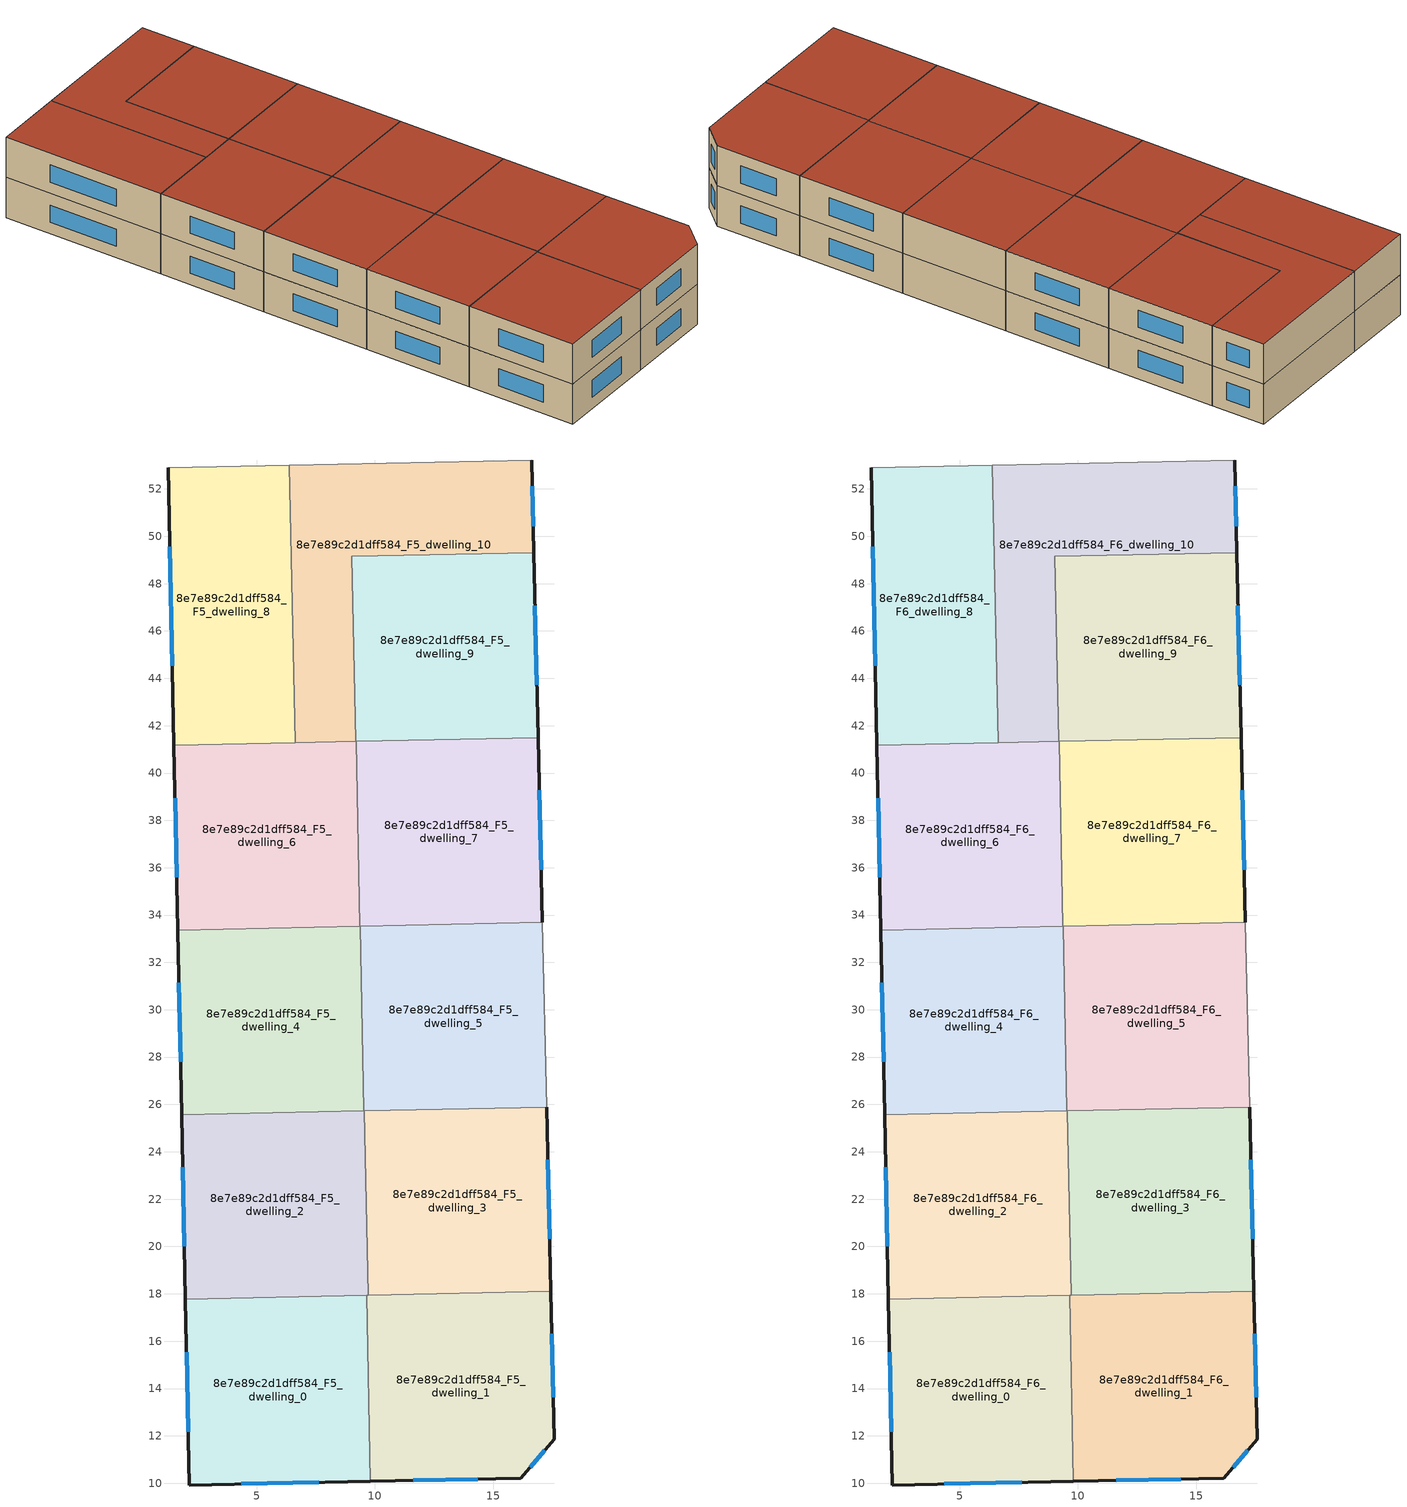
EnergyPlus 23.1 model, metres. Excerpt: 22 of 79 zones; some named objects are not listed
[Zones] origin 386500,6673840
8e7e89c2d1dff584_F5_dwelling_0
 floor to 8e7e89c2d1dff584_F4_dwelling_0 (EU_floor_Construction): 9.65,17.94 9.81,10.08 2.16,9.92 1.99,17.78 z15
 wall outside (EU_wall_Construction): 1.99,17.78 2.16,9.92 9.81,10.08 z15:18
 wall to 8e7e89c2d1dff584_F5_dwelling_1 (EU_wall_Construction): 9.81,10.08 9.65,17.94 z15:18
 wall to 8e7e89c2d1dff584_F5_dwelling_2 (EU_wall_Construction): 9.65,17.94 1.99,17.78 z15:18
 window (EU_Window_Construction): 4.34,9.97 7.62,10.04 / 2.04,15.53 2.11,12.17 z15.86:17.14
8e7e89c2d1dff584_F5_dwelling_1
 floor to 8e7e89c2d1dff584_F4_dwelling_1 (EU_floor_Construction): 17.43,18.1 17.58,11.86 16.15,10.21 9.81,10.08 9.65,17.94 z15
 wall outside (EU_wall_Construction): 9.81,10.08 16.15,10.21 17.58,11.86 17.43,18.1 z15:18
 wall to 8e7e89c2d1dff584_F5_dwelling_3 (EU_wall_Construction): 17.43,18.1 9.71,17.94 z15:18
 wall to 8e7e89c2d1dff584_F5_dwelling_2 (EU_wall_Construction): 9.71,17.94 9.65,17.94 z15:18
 window (EU_Window_Construction): 17.54,13.64 17.48,16.32 / 16.56,10.68 17.17,11.39 / 11.62,10.12 14.34,10.18 z15.86:17.14
8e7e89c2d1dff584_F5_dwelling_10
 floor to 8e7e89c2d1dff584_F4_dwelling_10 (EU_floor_Construction): 16.62,53.22 16.71,49.31 9.03,49.15 9.19,41.33 6.63,41.28 6.39,53.01 z15
 wall outside (EU_wall_Construction): 16.71,49.31 16.62,53.22 z15:18
 wall to 8e7e89c2d1dff584_F5_dwelling_8 (EU_wall_Construction): 6.39,53.01 6.63,41.28 z15:18
 wall adiabatic (EU_wall_Construction): 16.62,53.22 6.39,53.01 z15:18
 wall to 8e7e89c2d1dff584_F5_dwelling_9 (EU_wall_Construction): 9.19,41.33 9.03,49.15 16.71,49.31 z15:18
 wall to 8e7e89c2d1dff584_F5_dwelling_6 (EU_wall_Construction): 6.63,41.28 9.19,41.33 z15:18
 window (EU_Window_Construction): 16.68,50.43 16.64,52.11 z15.86:17.14
8e7e89c2d1dff584_F5_dwelling_2
 floor to 8e7e89c2d1dff584_F4_dwelling_2 (EU_floor_Construction): 9.55,25.73 9.71,17.94 1.99,17.78 1.83,25.57 z15
 wall outside (EU_wall_Construction): 1.83,25.57 1.99,17.78 z15:18
 wall to 8e7e89c2d1dff584_F5_dwelling_3 (EU_wall_Construction): 9.71,17.94 9.55,25.73 z15:18
 wall to 8e7e89c2d1dff584_F5_dwelling_4 (EU_wall_Construction): 9.54,25.73 1.83,25.57 z15:18
 window (EU_Window_Construction): 1.88,23.34 1.95,20 z15.86:17.14
8e7e89c2d1dff584_F5_dwelling_3
 floor to 8e7e89c2d1dff584_F4_dwelling_3 (EU_floor_Construction): 17.25,25.89 17.43,18.1 9.71,17.94 9.55,25.73 z15
 wall outside (EU_wall_Construction): 17.43,18.1 17.25,25.89 z15:18
 wall to 8e7e89c2d1dff584_F5_dwelling_5 (EU_wall_Construction): 17.25,25.89 9.55,25.73 z15:18
 window (EU_Window_Construction): 17.38,20.33 17.3,23.66 z15.86:17.14
8e7e89c2d1dff584_F5_dwelling_4
 floor to 8e7e89c2d1dff584_F4_dwelling_4 (EU_floor_Construction): 9.38,33.53 9.54,25.73 1.83,25.57 1.67,33.37 z15
 wall outside (EU_wall_Construction): 1.67,33.37 1.83,25.57 z15:18
 wall to 8e7e89c2d1dff584_F5_dwelling_5 (EU_wall_Construction): 9.54,25.73 9.38,33.53 z15:18
 wall to 8e7e89c2d1dff584_F5_dwelling_6 (EU_wall_Construction): 9.37,33.52 1.67,33.37 z15:18
 window (EU_Window_Construction): 1.72,31.14 1.79,27.79 z15.86:17.14
8e7e89c2d1dff584_F5_dwelling_5
 floor to 8e7e89c2d1dff584_F4_dwelling_5 (EU_floor_Construction): 17.07,33.69 17.25,25.89 9.54,25.73 9.38,33.53 z15
 wall adiabatic (EU_wall_Construction): 17.25,25.89 17.07,33.69 z15:18
 wall to 8e7e89c2d1dff584_F5_dwelling_7 (EU_wall_Construction): 17.07,33.69 9.38,33.53 z15:18
8e7e89c2d1dff584_F5_dwelling_6
 floor to 8e7e89c2d1dff584_F4_dwelling_6 (EU_floor_Construction): 9.2,41.33 9.37,33.53 1.67,33.37 1.51,41.17 z15
 wall outside (EU_wall_Construction): 1.51,41.17 1.67,33.37 z15:18
 wall to 8e7e89c2d1dff584_F5_dwelling_7 (EU_wall_Construction): 9.37,33.53 9.2,41.33 z15:18
 wall to 8e7e89c2d1dff584_F5_dwelling_8 (EU_wall_Construction): 6.63,41.28 1.51,41.17 z15:18
 window (EU_Window_Construction): 1.55,38.94 1.62,35.6 z15.86:17.14
8e7e89c2d1dff584_F5_dwelling_7
 floor to 8e7e89c2d1dff584_F4_dwelling_7 (EU_floor_Construction): 16.89,41.49 17.07,33.69 9.37,33.53 9.2,41.33 z15
 wall outside (EU_wall_Construction): 17.07,33.69 16.89,41.49 z15:18
 wall to 8e7e89c2d1dff584_F5_dwelling_9 (EU_wall_Construction): 16.89,41.49 9.2,41.33 z15:18
 window (EU_Window_Construction): 17.02,35.92 16.94,39.26 z15.86:17.14
8e7e89c2d1dff584_F5_dwelling_8
 floor to 8e7e89c2d1dff584_F4_dwelling_8 (EU_floor_Construction): 6.39,53.01 6.63,41.28 1.51,41.17 1.26,52.9 z15
 wall outside (EU_wall_Construction): 1.26,52.9 1.51,41.17 z15:18
 wall adiabatic (EU_wall_Construction): 6.39,53.01 1.26,52.9 z15:18
 window (EU_Window_Construction): 1.33,49.55 1.44,44.52 z15.86:17.14
8e7e89c2d1dff584_F5_dwelling_9
 floor to 8e7e89c2d1dff584_F4_dwelling_9 (EU_floor_Construction): 16.71,49.31 16.89,41.49 9.19,41.33 9.03,49.15 z15
 wall outside (EU_wall_Construction): 16.89,41.49 16.71,49.31 z15:18
 window (EU_Window_Construction): 16.84,43.73 16.76,47.08 z15.86:17.14
8e7e89c2d1dff584_F6_dwelling_0
 floor to 8e7e89c2d1dff584_F5_dwelling_0 (EU_floor_Construction): 9.65,17.94 9.81,10.08 2.16,9.92 1.99,17.78 z18
 wall outside (EU_wall_Construction): 1.99,17.78 2.16,9.92 9.81,10.08 z18:21
 wall to 8e7e89c2d1dff584_F6_dwelling_1 (EU_wall_Construction): 9.81,10.08 9.65,17.94 z18:21
 wall to 8e7e89c2d1dff584_F6_dwelling_2 (EU_wall_Construction): 9.65,17.94 1.99,17.78 z18:21
 window (EU_Window_Construction): 4.34,9.97 7.62,10.04 / 2.04,15.53 2.11,12.17 z18.86:20.14
 roof outside (EU_roof_Construction): 9.81,10.08 9.65,17.94 1.99,17.78 2.16,9.92 z21
8e7e89c2d1dff584_F6_dwelling_1
 floor to 8e7e89c2d1dff584_F5_dwelling_1 (EU_floor_Construction): 17.43,18.1 17.58,11.86 16.15,10.21 9.81,10.08 9.65,17.94 z18
 wall outside (EU_wall_Construction): 9.81,10.08 16.15,10.21 17.58,11.86 17.43,18.1 z18:21
 wall to 8e7e89c2d1dff584_F6_dwelling_3 (EU_wall_Construction): 17.43,18.1 9.71,17.94 z18:21
 wall to 8e7e89c2d1dff584_F6_dwelling_2 (EU_wall_Construction): 9.71,17.94 9.65,17.94 z18:21
 window (EU_Window_Construction): 17.54,13.64 17.48,16.32 / 16.56,10.68 17.17,11.39 / 11.62,10.12 14.34,10.18 z18.86:20.14
 roof outside (EU_roof_Construction): 16.15,10.21 17.58,11.86 17.43,18.1 9.65,17.94 9.81,10.08 z21
8e7e89c2d1dff584_F6_dwelling_10
 floor to 8e7e89c2d1dff584_F5_dwelling_10 (EU_floor_Construction): 16.62,53.22 16.71,49.31 9.03,49.15 9.19,41.33 6.63,41.28 6.39,53.01 z18
 wall outside (EU_wall_Construction): 16.71,49.31 16.62,53.22 z18:21
 wall to 8e7e89c2d1dff584_F6_dwelling_8 (EU_wall_Construction): 6.39,53.01 6.63,41.28 z18:21
 wall adiabatic (EU_wall_Construction): 16.62,53.22 6.39,53.01 z18:21
 wall to 8e7e89c2d1dff584_F6_dwelling_9 (EU_wall_Construction): 9.19,41.33 9.03,49.15 16.71,49.31 z18:21
 wall to 8e7e89c2d1dff584_F6_dwelling_6 (EU_wall_Construction): 6.63,41.28 9.19,41.33 z18:21
 window (EU_Window_Construction): 16.68,50.43 16.64,52.11 z18.86:20.14
 roof outside (EU_roof_Construction): 9.19,41.33 9.03,49.15 16.71,49.31 16.62,53.22 6.39,53.01 6.63,41.28 z21
8e7e89c2d1dff584_F6_dwelling_2
 floor to 8e7e89c2d1dff584_F5_dwelling_2 (EU_floor_Construction): 9.55,25.73 9.71,17.94 1.99,17.78 1.83,25.57 z18
 wall outside (EU_wall_Construction): 1.83,25.57 1.99,17.78 z18:21
 wall to 8e7e89c2d1dff584_F6_dwelling_3 (EU_wall_Construction): 9.71,17.94 9.55,25.73 z18:21
 wall to 8e7e89c2d1dff584_F6_dwelling_4 (EU_wall_Construction): 9.54,25.73 1.83,25.57 z18:21
 window (EU_Window_Construction): 1.88,23.34 1.95,20 z18.86:20.14
 roof outside (EU_roof_Construction): 9.71,17.94 9.55,25.73 1.83,25.57 1.99,17.78 z21
8e7e89c2d1dff584_F6_dwelling_3
 floor to 8e7e89c2d1dff584_F5_dwelling_3 (EU_floor_Construction): 17.25,25.89 17.43,18.1 9.71,17.94 9.55,25.73 z18
 wall outside (EU_wall_Construction): 17.43,18.1 17.25,25.89 z18:21
 wall to 8e7e89c2d1dff584_F6_dwelling_5 (EU_wall_Construction): 17.25,25.89 9.55,25.73 z18:21
 window (EU_Window_Construction): 17.38,20.33 17.3,23.66 z18.86:20.14
 roof outside (EU_roof_Construction): 17.43,18.1 17.25,25.89 9.55,25.73 9.71,17.94 z21
8e7e89c2d1dff584_F6_dwelling_4
 floor to 8e7e89c2d1dff584_F5_dwelling_4 (EU_floor_Construction): 9.38,33.53 9.54,25.73 1.83,25.57 1.67,33.37 z18
 wall outside (EU_wall_Construction): 1.67,33.37 1.83,25.57 z18:21
 wall to 8e7e89c2d1dff584_F6_dwelling_5 (EU_wall_Construction): 9.54,25.73 9.38,33.53 z18:21
 wall to 8e7e89c2d1dff584_F6_dwelling_6 (EU_wall_Construction): 9.37,33.52 1.67,33.37 z18:21
 window (EU_Window_Construction): 1.72,31.14 1.79,27.79 z18.86:20.14
 roof outside (EU_roof_Construction): 9.54,25.73 9.38,33.53 1.67,33.37 1.83,25.57 z21
8e7e89c2d1dff584_F6_dwelling_5
 floor to 8e7e89c2d1dff584_F5_dwelling_5 (EU_floor_Construction): 17.07,33.69 17.25,25.89 9.54,25.73 9.38,33.53 z18
 wall adiabatic (EU_wall_Construction): 17.25,25.89 17.07,33.69 z18:21
 wall to 8e7e89c2d1dff584_F6_dwelling_7 (EU_wall_Construction): 17.07,33.69 9.38,33.53 z18:21
 roof outside (EU_roof_Construction): 17.25,25.89 17.07,33.69 9.38,33.53 9.54,25.73 z21
8e7e89c2d1dff584_F6_dwelling_6
 floor to 8e7e89c2d1dff584_F5_dwelling_6 (EU_floor_Construction): 9.2,41.33 9.37,33.53 1.67,33.37 1.51,41.17 z18
 wall outside (EU_wall_Construction): 1.51,41.17 1.67,33.37 z18:21
 wall to 8e7e89c2d1dff584_F6_dwelling_7 (EU_wall_Construction): 9.37,33.53 9.2,41.33 z18:21
 wall to 8e7e89c2d1dff584_F6_dwelling_8 (EU_wall_Construction): 6.63,41.28 1.51,41.17 z18:21
 window (EU_Window_Construction): 1.55,38.94 1.62,35.6 z18.86:20.14
 roof outside (EU_roof_Construction): 9.37,33.53 9.2,41.33 1.51,41.17 1.67,33.37 z21
8e7e89c2d1dff584_F6_dwelling_7
 floor to 8e7e89c2d1dff584_F5_dwelling_7 (EU_floor_Construction): 16.89,41.49 17.07,33.69 9.37,33.53 9.2,41.33 z18
 wall outside (EU_wall_Construction): 17.07,33.69 16.89,41.49 z18:21
 wall to 8e7e89c2d1dff584_F6_dwelling_9 (EU_wall_Construction): 16.89,41.49 9.2,41.33 z18:21
 window (EU_Window_Construction): 17.02,35.92 16.94,39.26 z18.86:20.14
 roof outside (EU_roof_Construction): 17.07,33.69 16.89,41.49 9.2,41.33 9.37,33.53 z21
8e7e89c2d1dff584_F6_dwelling_8
 floor to 8e7e89c2d1dff584_F5_dwelling_8 (EU_floor_Construction): 6.39,53.01 6.63,41.28 1.51,41.17 1.26,52.9 z18
 wall outside (EU_wall_Construction): 1.26,52.9 1.51,41.17 z18:21
 wall adiabatic (EU_wall_Construction): 6.39,53.01 1.26,52.9 z18:21
 window (EU_Window_Construction): 1.33,49.55 1.44,44.52 z18.86:20.14
 roof outside (EU_roof_Construction): 6.63,41.28 6.39,53.01 1.26,52.9 1.51,41.17 z21
8e7e89c2d1dff584_F6_dwelling_9
 floor to 8e7e89c2d1dff584_F5_dwelling_9 (EU_floor_Construction): 16.71,49.31 16.89,41.49 9.19,41.33 9.03,49.15 z18
 wall outside (EU_wall_Construction): 16.89,41.49 16.71,49.31 z18:21
 window (EU_Window_Construction): 16.84,43.73 16.76,47.08 z18.86:20.14
 roof outside (EU_roof_Construction): 16.89,41.49 16.71,49.31 9.03,49.15 9.19,41.33 z21
[Building]
EU S2 Campaign: North Axis=0; Terrain=City; Solar Distribution=FullExterior
[Site:Location]
Helsinki-Vantaa.AP: Latitude=60.317; Longitude=24.963; Time Zone=2; Elevation=54.6
[SizingPeriod:WeatherFileDays]
AnnualSizingPeriod: Begin Month=1; Begin Day of Month=1; End Month=12; End Day of Month=31; Day of Week for Start Day=Monday; Use Weather File Daylight Saving Period=No; Use Weather File Rain and Snow Indicators=No
[MATERIAL]
EU_InternalMass_Material: Roughness=MediumRough; Thickness=0.1; Conductivity=1; Density=1800; Specific Heat=900; Thermal Absorptance=0.9; Solar Absorptance=0.7; Visible Absorptance=0.7
[MATERIAL:NOMASS] Roughness=MediumRough; Thermal Absorptance=0.9; Solar Absorptance=0.7; Visible Absorptance=0.7
Name | Thermal Resistance
EU_wall_NoMass | 1.10183
EU_roof_NoMass; EU_floor_NoMass | 1.70606
[WINDOWMATERIAL:SIMPLEGLAZINGSYSTEM]
EU_Window_SimpleGlazing: UFactor=3.11035; Solar Heat Gain Coefficient=0.8; Visible Transmittance=0.8
[CONSTRUCTION]
EU_wall_Construction: EU_wall_NoMass
EU_roof_Construction: EU_roof_NoMass
EU_floor_Construction: EU_floor_NoMass
EU_Window_Construction: EU_Window_SimpleGlazing
EU_InternalMass_Construction: EU_InternalMass_Material
[ZONE] Type=1; Multiplier=1; Ceiling Height=autocalculate; Floor Area=autocalculate; Part of Total Floor Area=Yes
Name | Volume
8e7e89c2d1dff584_F5_dwelling_0; 8e7e89c2d1dff584_F6_dwelling_0 | 180.339
8e7e89c2d1dff584_F5_dwelling_1; 8e7e89c2d1dff584_F6_dwelling_1 | 180.328
8e7e89c2d1dff584_F5_dwelling_10; 8e7e89c2d1dff584_F6_dwelling_10 | 180.319
8e7e89c2d1dff584_F5_dwelling_2; 8e7e89c2d1dff584_F6_dwelling_2 | 180.344
8e7e89c2d1dff584_F5_dwelling_3; 8e7e89c2d1dff584_F6_dwelling_3 | 180.335
8e7e89c2d1dff584_F5_dwelling_4; 8e7e89c2d1dff584_F6_dwelling_4 | 180.318
8e7e89c2d1dff584_F5_dwelling_5; 8e7e89c2d1dff584_F6_dwelling_5 | 180.322
8e7e89c2d1dff584_F5_dwelling_6; 8e7e89c2d1dff584_F6_dwelling_6 | 180.325
8e7e89c2d1dff584_F5_dwelling_7; 8e7e89c2d1dff584_F6_dwelling_7 | 180.331
8e7e89c2d1dff584_F5_dwelling_8; 8e7e89c2d1dff584_F6_dwelling_8 | 180.357
8e7e89c2d1dff584_F5_dwelling_9; 8e7e89c2d1dff584_F6_dwelling_9 | 180.316
[INTERNALMASS] Construction=EU_InternalMass_Construction
Name | Zone or ZoneList | Surface Area
8e7e89c2d1dff584_F5_dwelling_0_EU_InternalMass | 8e7e89c2d1dff584_F5_dwelling_0 | 60.1138
8e7e89c2d1dff584_F5_dwelling_1_EU_InternalMass | 8e7e89c2d1dff584_F5_dwelling_1 | 60.1099
8e7e89c2d1dff584_F5_dwelling_2_EU_InternalMass | 8e7e89c2d1dff584_F5_dwelling_2 | 60.1144
8e7e89c2d1dff584_F5_dwelling_3_EU_InternalMass | 8e7e89c2d1dff584_F5_dwelling_3 | 60.1138
8e7e89c2d1dff584_F5_dwelling_4_EU_InternalMass | 8e7e89c2d1dff584_F5_dwelling_4 | 60.1058
8e7e89c2d1dff584_F5_dwelling_5_EU_InternalMass | 8e7e89c2d1dff584_F5_dwelling_5 | 60.1073
8e7e89c2d1dff584_F5_dwelling_6_EU_InternalMass | 8e7e89c2d1dff584_F5_dwelling_6 | 60.1068
8e7e89c2d1dff584_F5_dwelling_7_EU_InternalMass | 8e7e89c2d1dff584_F5_dwelling_7 | 60.1102
8e7e89c2d1dff584_F5_dwelling_8_EU_InternalMass | 8e7e89c2d1dff584_F5_dwelling_8 | 60.1194
8e7e89c2d1dff584_F5_dwelling_9_EU_InternalMass | 8e7e89c2d1dff584_F5_dwelling_9 | 60.105
8e7e89c2d1dff584_F5_dwelling_10_EU_InternalMass | 8e7e89c2d1dff584_F5_dwelling_10 | 60.1069
8e7e89c2d1dff584_F6_dwelling_0_EU_InternalMass | 8e7e89c2d1dff584_F6_dwelling_0 | 60.1138
8e7e89c2d1dff584_F6_dwelling_1_EU_InternalMass | 8e7e89c2d1dff584_F6_dwelling_1 | 60.1099
8e7e89c2d1dff584_F6_dwelling_2_EU_InternalMass | 8e7e89c2d1dff584_F6_dwelling_2 | 60.1144
8e7e89c2d1dff584_F6_dwelling_3_EU_InternalMass | 8e7e89c2d1dff584_F6_dwelling_3 | 60.1138
8e7e89c2d1dff584_F6_dwelling_4_EU_InternalMass | 8e7e89c2d1dff584_F6_dwelling_4 | 60.1058
8e7e89c2d1dff584_F6_dwelling_5_EU_InternalMass | 8e7e89c2d1dff584_F6_dwelling_5 | 60.1073
8e7e89c2d1dff584_F6_dwelling_6_EU_InternalMass | 8e7e89c2d1dff584_F6_dwelling_6 | 60.1068
8e7e89c2d1dff584_F6_dwelling_7_EU_InternalMass | 8e7e89c2d1dff584_F6_dwelling_7 | 60.1102
8e7e89c2d1dff584_F6_dwelling_8_EU_InternalMass | 8e7e89c2d1dff584_F6_dwelling_8 | 60.1194
8e7e89c2d1dff584_F6_dwelling_9_EU_InternalMass | 8e7e89c2d1dff584_F6_dwelling_9 | 60.105
8e7e89c2d1dff584_F6_dwelling_10_EU_InternalMass | 8e7e89c2d1dff584_F6_dwelling_10 | 60.1069
[OTHEREQUIPMENT] Fuel Type=Electricity; Design Level Calculation Method=Watts/Area; Power per Zone Floor Area=1; Fraction Latent=0; Fraction Radiant=0; Fraction Lost=0; Carbon Dioxide Generation Rate=0; EndUse Subcategory=EU_Step8_InternalGains
Name | Zone or ZoneList or Space or SpaceList | Schedule
EU_Step8_InternalGain_8e7e89c2d1dff584_F5_dwelling_0_f000 | 8e7e89c2d1dff584_F5_dwelling_0 | EU_Step8_GainSchedule_8e7e89c2d1dff584_F5_dwelling_0_f000
EU_Step8_InternalGain_8e7e89c2d1dff584_F5_dwelling_1_f000 | 8e7e89c2d1dff584_F5_dwelling_1 | EU_Step8_GainSchedule_8e7e89c2d1dff584_F5_dwelling_1_f000
EU_Step8_InternalGain_8e7e89c2d1dff584_F5_dwelling_2_f000 | 8e7e89c2d1dff584_F5_dwelling_2 | EU_Step8_GainSchedule_8e7e89c2d1dff584_F5_dwelling_2_f000
EU_Step8_InternalGain_8e7e89c2d1dff584_F5_dwelling_3_f000 | 8e7e89c2d1dff584_F5_dwelling_3 | EU_Step8_GainSchedule_8e7e89c2d1dff584_F5_dwelling_3_f000
EU_Step8_InternalGain_8e7e89c2d1dff584_F5_dwelling_4_f000 | 8e7e89c2d1dff584_F5_dwelling_4 | EU_Step8_GainSchedule_8e7e89c2d1dff584_F5_dwelling_4_f000
EU_Step8_InternalGain_8e7e89c2d1dff584_F5_dwelling_5_f000 | 8e7e89c2d1dff584_F5_dwelling_5 | EU_Step8_GainSchedule_8e7e89c2d1dff584_F5_dwelling_5_f000
EU_Step8_InternalGain_8e7e89c2d1dff584_F5_dwelling_6_f000 | 8e7e89c2d1dff584_F5_dwelling_6 | EU_Step8_GainSchedule_8e7e89c2d1dff584_F5_dwelling_6_f000
EU_Step8_InternalGain_8e7e89c2d1dff584_F5_dwelling_7_f000 | 8e7e89c2d1dff584_F5_dwelling_7 | EU_Step8_GainSchedule_8e7e89c2d1dff584_F5_dwelling_7_f000
EU_Step8_InternalGain_8e7e89c2d1dff584_F5_dwelling_8_f000 | 8e7e89c2d1dff584_F5_dwelling_8 | EU_Step8_GainSchedule_8e7e89c2d1dff584_F5_dwelling_8_f000
EU_Step8_InternalGain_8e7e89c2d1dff584_F5_dwelling_9_f000 | 8e7e89c2d1dff584_F5_dwelling_9 | EU_Step8_GainSchedule_8e7e89c2d1dff584_F5_dwelling_9_f000
EU_Step8_InternalGain_8e7e89c2d1dff584_F5_dwelling_10_f000 | 8e7e89c2d1dff584_F5_dwelling_10 | EU_Step8_GainSchedule_8e7e89c2d1dff584_F5_dwelling_10_f000
EU_Step8_InternalGain_8e7e89c2d1dff584_F6_dwelling_0_f000 | 8e7e89c2d1dff584_F6_dwelling_0 | EU_Step8_GainSchedule_8e7e89c2d1dff584_F6_dwelling_0_f000
EU_Step8_InternalGain_8e7e89c2d1dff584_F6_dwelling_1_f000 | 8e7e89c2d1dff584_F6_dwelling_1 | EU_Step8_GainSchedule_8e7e89c2d1dff584_F6_dwelling_1_f000
EU_Step8_InternalGain_8e7e89c2d1dff584_F6_dwelling_2_f000 | 8e7e89c2d1dff584_F6_dwelling_2 | EU_Step8_GainSchedule_8e7e89c2d1dff584_F6_dwelling_2_f000
EU_Step8_InternalGain_8e7e89c2d1dff584_F6_dwelling_3_f000 | 8e7e89c2d1dff584_F6_dwelling_3 | EU_Step8_GainSchedule_8e7e89c2d1dff584_F6_dwelling_3_f000
EU_Step8_InternalGain_8e7e89c2d1dff584_F6_dwelling_4_f000 | 8e7e89c2d1dff584_F6_dwelling_4 | EU_Step8_GainSchedule_8e7e89c2d1dff584_F6_dwelling_4_f000
EU_Step8_InternalGain_8e7e89c2d1dff584_F6_dwelling_5_f000 | 8e7e89c2d1dff584_F6_dwelling_5 | EU_Step8_GainSchedule_8e7e89c2d1dff584_F6_dwelling_5_f000
EU_Step8_InternalGain_8e7e89c2d1dff584_F6_dwelling_6_f000 | 8e7e89c2d1dff584_F6_dwelling_6 | EU_Step8_GainSchedule_8e7e89c2d1dff584_F6_dwelling_6_f000
EU_Step8_InternalGain_8e7e89c2d1dff584_F6_dwelling_7_f000 | 8e7e89c2d1dff584_F6_dwelling_7 | EU_Step8_GainSchedule_8e7e89c2d1dff584_F6_dwelling_7_f000
EU_Step8_InternalGain_8e7e89c2d1dff584_F6_dwelling_8_f000 | 8e7e89c2d1dff584_F6_dwelling_8 | EU_Step8_GainSchedule_8e7e89c2d1dff584_F6_dwelling_8_f000
EU_Step8_InternalGain_8e7e89c2d1dff584_F6_dwelling_9_f000 | 8e7e89c2d1dff584_F6_dwelling_9 | EU_Step8_GainSchedule_8e7e89c2d1dff584_F6_dwelling_9_f000
EU_Step8_InternalGain_8e7e89c2d1dff584_F6_dwelling_10_f000 | 8e7e89c2d1dff584_F6_dwelling_10 | EU_Step8_GainSchedule_8e7e89c2d1dff584_F6_dwelling_10_f000
[ZONEVENTILATION:DESIGNFLOWRATE] Schedule=EU_AlwaysOn; Design Flow Rate Calculation Method=AirChanges/Hour; Air Changes per Hour=0.756316; Ventilation Type=Natural; Fan Pressure Rise=0; Fan Total Efficiency=1; Constant Term Coefficient=1; Temperature Term Coefficient=0; Velocity Term Coefficient=0; Velocity Squared Term Coefficient=0; Minimum Indoor Temperature=-100; Maximum Indoor Temperature=100; Delta Temperature=-100; Minimum Outdoor Temperature=-100; Maximum Outdoor Temperature=100; Maximum Wind Speed=40
Name | Zone or ZoneList or Space or SpaceList
EU_ConstantAir_8e7e89c2d1dff584_F5_dwelling_0 | 8e7e89c2d1dff584_F5_dwelling_0
EU_ConstantAir_8e7e89c2d1dff584_F5_dwelling_1 | 8e7e89c2d1dff584_F5_dwelling_1
EU_ConstantAir_8e7e89c2d1dff584_F5_dwelling_2 | 8e7e89c2d1dff584_F5_dwelling_2
EU_ConstantAir_8e7e89c2d1dff584_F5_dwelling_3 | 8e7e89c2d1dff584_F5_dwelling_3
EU_ConstantAir_8e7e89c2d1dff584_F5_dwelling_4 | 8e7e89c2d1dff584_F5_dwelling_4
EU_ConstantAir_8e7e89c2d1dff584_F5_dwelling_5 | 8e7e89c2d1dff584_F5_dwelling_5
EU_ConstantAir_8e7e89c2d1dff584_F5_dwelling_6 | 8e7e89c2d1dff584_F5_dwelling_6
EU_ConstantAir_8e7e89c2d1dff584_F5_dwelling_7 | 8e7e89c2d1dff584_F5_dwelling_7
EU_ConstantAir_8e7e89c2d1dff584_F5_dwelling_8 | 8e7e89c2d1dff584_F5_dwelling_8
EU_ConstantAir_8e7e89c2d1dff584_F5_dwelling_9 | 8e7e89c2d1dff584_F5_dwelling_9
EU_ConstantAir_8e7e89c2d1dff584_F5_dwelling_10 | 8e7e89c2d1dff584_F5_dwelling_10
EU_ConstantAir_8e7e89c2d1dff584_F6_dwelling_0 | 8e7e89c2d1dff584_F6_dwelling_0
EU_ConstantAir_8e7e89c2d1dff584_F6_dwelling_1 | 8e7e89c2d1dff584_F6_dwelling_1
EU_ConstantAir_8e7e89c2d1dff584_F6_dwelling_2 | 8e7e89c2d1dff584_F6_dwelling_2
EU_ConstantAir_8e7e89c2d1dff584_F6_dwelling_3 | 8e7e89c2d1dff584_F6_dwelling_3
EU_ConstantAir_8e7e89c2d1dff584_F6_dwelling_4 | 8e7e89c2d1dff584_F6_dwelling_4
EU_ConstantAir_8e7e89c2d1dff584_F6_dwelling_5 | 8e7e89c2d1dff584_F6_dwelling_5
EU_ConstantAir_8e7e89c2d1dff584_F6_dwelling_6 | 8e7e89c2d1dff584_F6_dwelling_6
EU_ConstantAir_8e7e89c2d1dff584_F6_dwelling_7 | 8e7e89c2d1dff584_F6_dwelling_7
EU_ConstantAir_8e7e89c2d1dff584_F6_dwelling_8 | 8e7e89c2d1dff584_F6_dwelling_8
EU_ConstantAir_8e7e89c2d1dff584_F6_dwelling_9 | 8e7e89c2d1dff584_F6_dwelling_9
EU_ConstantAir_8e7e89c2d1dff584_F6_dwelling_10 | 8e7e89c2d1dff584_F6_dwelling_10
[HVACTEMPLATE:ZONE:IDEALLOADSAIRSYSTEM] System Availability Schedule=EU_AlwaysOn; Maximum Heating Supply Air Temperature=50; Minimum Cooling Supply Air Temperature=13; Maximum Heating Supply Air Humidity Ratio=0.0156; Minimum Cooling Supply Air Humidity Ratio=0.0077; Heating Limit=NoLimit; Cooling Limit=NoLimit; Heating Availability Schedule=EU_AlwaysOn; Cooling Availability Schedule=EU_CoolingOff; Dehumidification Control Type=ConstantSensibleHeatRatio; Cooling Sensible Heat Ratio=0.7; Dehumidification Setpoint=60; Humidification Control Type=None; Humidification Setpoint=30; Outdoor Air Method=None; Outdoor Air Flow Rate per Person=0.00944; Outdoor Air Flow Rate per Zone Floor Area=0; Outdoor Air Flow Rate per Zone=0; Demand Controlled Ventilation Type=None; Outdoor Air Economizer Type=NoEconomizer; Heat Recovery Type=None; Sensible Heat Recovery Effectiveness=0.7; Latent Heat Recovery Effectiveness=0.65
Name | Template Thermostat
8e7e89c2d1dff584_F5_dwelling_0 | EU_HeatOnly_8e7e89c2d1dff584_F5_dwelling_0
8e7e89c2d1dff584_F5_dwelling_1 | EU_HeatOnly_8e7e89c2d1dff584_F5_dwelling_1
8e7e89c2d1dff584_F5_dwelling_2 | EU_HeatOnly_8e7e89c2d1dff584_F5_dwelling_2
8e7e89c2d1dff584_F5_dwelling_3 | EU_HeatOnly_8e7e89c2d1dff584_F5_dwelling_3
8e7e89c2d1dff584_F5_dwelling_4 | EU_HeatOnly_8e7e89c2d1dff584_F5_dwelling_4
8e7e89c2d1dff584_F5_dwelling_5 | EU_HeatOnly_8e7e89c2d1dff584_F5_dwelling_5
8e7e89c2d1dff584_F5_dwelling_6 | EU_HeatOnly_8e7e89c2d1dff584_F5_dwelling_6
8e7e89c2d1dff584_F5_dwelling_7 | EU_HeatOnly_8e7e89c2d1dff584_F5_dwelling_7
8e7e89c2d1dff584_F5_dwelling_8 | EU_HeatOnly_8e7e89c2d1dff584_F5_dwelling_8
8e7e89c2d1dff584_F5_dwelling_9 | EU_HeatOnly_8e7e89c2d1dff584_F5_dwelling_9
8e7e89c2d1dff584_F5_dwelling_10 | EU_HeatOnly_8e7e89c2d1dff584_F5_dwelling_10
8e7e89c2d1dff584_F6_dwelling_0 | EU_HeatOnly_8e7e89c2d1dff584_F6_dwelling_0
8e7e89c2d1dff584_F6_dwelling_1 | EU_HeatOnly_8e7e89c2d1dff584_F6_dwelling_1
8e7e89c2d1dff584_F6_dwelling_2 | EU_HeatOnly_8e7e89c2d1dff584_F6_dwelling_2
8e7e89c2d1dff584_F6_dwelling_3 | EU_HeatOnly_8e7e89c2d1dff584_F6_dwelling_3
8e7e89c2d1dff584_F6_dwelling_4 | EU_HeatOnly_8e7e89c2d1dff584_F6_dwelling_4
8e7e89c2d1dff584_F6_dwelling_5 | EU_HeatOnly_8e7e89c2d1dff584_F6_dwelling_5
8e7e89c2d1dff584_F6_dwelling_6 | EU_HeatOnly_8e7e89c2d1dff584_F6_dwelling_6
8e7e89c2d1dff584_F6_dwelling_7 | EU_HeatOnly_8e7e89c2d1dff584_F6_dwelling_7
8e7e89c2d1dff584_F6_dwelling_8 | EU_HeatOnly_8e7e89c2d1dff584_F6_dwelling_8
8e7e89c2d1dff584_F6_dwelling_9 | EU_HeatOnly_8e7e89c2d1dff584_F6_dwelling_9
8e7e89c2d1dff584_F6_dwelling_10 | EU_HeatOnly_8e7e89c2d1dff584_F6_dwelling_10
[SIZING:ZONE] Zone Cooling Design Supply Air Temperature Input Method=SupplyAirTemperature; Zone Cooling Design Supply Air Temperature=13; Zone Heating Design Supply Air Temperature Input Method=SupplyAirTemperature; Zone Heating Design Supply Air Temperature=50; Zone Cooling Design Supply Air Humidity Ratio=0.008; Zone Heating Design Supply Air Humidity Ratio=0.008; Cooling Design Air Flow Method=DesignDay; Cooling Design Air Flow Rate=0; Cooling Minimum Air Flow per Zone Floor Area=0.000762; Cooling Minimum Air Flow=0; Cooling Minimum Air Flow Fraction=0.2; Heating Design Air Flow Method=DesignDay; Heating Design Air Flow Rate=0; Heating Maximum Air Flow per Zone Floor Area=0.002032; Heating Maximum Air Flow=0.141576; Heating Maximum Air Flow Fraction=0.3; Account for Dedicated Outdoor Air System=No; Dedicated Outdoor Air System Control Strategy=NeutralSupplyAir; Dedicated Outdoor Air Low Setpoint Temperature for Design=autosize; Dedicated Outdoor Air High Setpoint Temperature for Design=autosize; Zone Load Sizing Method=Sensible Load Only No Latent Load; Zone Latent Cooling Design Supply Air Humidity Ratio Input Method=HumidityRatioDifference; Zone Cooling Design Supply Air Humidity Ratio Difference=0.005; Zone Latent Heating Design Supply Air Humidity Ratio Input Method=HumidityRatioDifference; Zone Humidification Design Supply Air Humidity Ratio Difference=0.005
8e7e89c2d1dff584_F5_dwelling_0; 8e7e89c2d1dff584_F5_dwelling_1; 8e7e89c2d1dff584_F5_dwelling_2; 8e7e89c2d1dff584_F5_dwelling_3; 8e7e89c2d1dff584_F5_dwelling_4; 8e7e89c2d1dff584_F5_dwelling_5; 8e7e89c2d1dff584_F5_dwelling_6; 8e7e89c2d1dff584_F5_dwelling_7; 8e7e89c2d1dff584_F5_dwelling_8; 8e7e89c2d1dff584_F5_dwelling_9; 8e7e89c2d1dff584_F5_dwelling_10; 8e7e89c2d1dff584_F6_dwelling_0; 8e7e89c2d1dff584_F6_dwelling_1; 8e7e89c2d1dff584_F6_dwelling_2; 8e7e89c2d1dff584_F6_dwelling_3; 8e7e89c2d1dff584_F6_dwelling_4; 8e7e89c2d1dff584_F6_dwelling_5; 8e7e89c2d1dff584_F6_dwelling_6; 8e7e89c2d1dff584_F6_dwelling_7; 8e7e89c2d1dff584_F6_dwelling_8; 8e7e89c2d1dff584_F6_dwelling_9; 8e7e89c2d1dff584_F6_dwelling_10
[SCHEDULE:CONSTANT]
Name | Hourly Value
EU_AlwaysOn | 1
EU_CoolingOff | 0
[SCHEDULE:FILE] Column Number=1; Rows to Skip at Top=0; Number of Hours of Data=8760; Column Separator=Comma; Interpolate to Timestep=No; Minutes per Item=60; Adjust Schedule for Daylight Savings=Yes
Name | File
EU_Step8_GainSchedule_8e7e89c2d1dff584_F5_dwelling_0_f000 | ../../schedules/8e7e89c2d1dff584/8e7e89c2d1dff584_F5_dwelling_0_f000_gain.csv
EU_Step8_GainSchedule_8e7e89c2d1dff584_F5_dwelling_1_f000 | ../../schedules/8e7e89c2d1dff584/8e7e89c2d1dff584_F5_dwelling_1_f000_gain.csv
EU_Step8_GainSchedule_8e7e89c2d1dff584_F5_dwelling_2_f000 | ../../schedules/8e7e89c2d1dff584/8e7e89c2d1dff584_F5_dwelling_2_f000_gain.csv
EU_Step8_GainSchedule_8e7e89c2d1dff584_F5_dwelling_3_f000 | ../../schedules/8e7e89c2d1dff584/8e7e89c2d1dff584_F5_dwelling_3_f000_gain.csv
EU_Step8_GainSchedule_8e7e89c2d1dff584_F5_dwelling_4_f000 | ../../schedules/8e7e89c2d1dff584/8e7e89c2d1dff584_F5_dwelling_4_f000_gain.csv
EU_Step8_GainSchedule_8e7e89c2d1dff584_F5_dwelling_5_f000 | ../../schedules/8e7e89c2d1dff584/8e7e89c2d1dff584_F5_dwelling_5_f000_gain.csv
EU_Step8_GainSchedule_8e7e89c2d1dff584_F5_dwelling_6_f000 | ../../schedules/8e7e89c2d1dff584/8e7e89c2d1dff584_F5_dwelling_6_f000_gain.csv
EU_Step8_GainSchedule_8e7e89c2d1dff584_F5_dwelling_7_f000 | ../../schedules/8e7e89c2d1dff584/8e7e89c2d1dff584_F5_dwelling_7_f000_gain.csv
EU_Step8_GainSchedule_8e7e89c2d1dff584_F5_dwelling_8_f000 | ../../schedules/8e7e89c2d1dff584/8e7e89c2d1dff584_F5_dwelling_8_f000_gain.csv
EU_Step8_GainSchedule_8e7e89c2d1dff584_F5_dwelling_9_f000 | ../../schedules/8e7e89c2d1dff584/8e7e89c2d1dff584_F5_dwelling_9_f000_gain.csv
EU_Step8_GainSchedule_8e7e89c2d1dff584_F5_dwelling_10_f000 | ../../schedules/8e7e89c2d1dff584/8e7e89c2d1dff584_F5_dwelling_10_f000_gain.csv
EU_Step8_GainSchedule_8e7e89c2d1dff584_F6_dwelling_0_f000 | ../../schedules/8e7e89c2d1dff584/8e7e89c2d1dff584_F6_dwelling_0_f000_gain.csv
EU_Step8_GainSchedule_8e7e89c2d1dff584_F6_dwelling_1_f000 | ../../schedules/8e7e89c2d1dff584/8e7e89c2d1dff584_F6_dwelling_1_f000_gain.csv
EU_Step8_GainSchedule_8e7e89c2d1dff584_F6_dwelling_2_f000 | ../../schedules/8e7e89c2d1dff584/8e7e89c2d1dff584_F6_dwelling_2_f000_gain.csv
EU_Step8_GainSchedule_8e7e89c2d1dff584_F6_dwelling_3_f000 | ../../schedules/8e7e89c2d1dff584/8e7e89c2d1dff584_F6_dwelling_3_f000_gain.csv
EU_Step8_GainSchedule_8e7e89c2d1dff584_F6_dwelling_4_f000 | ../../schedules/8e7e89c2d1dff584/8e7e89c2d1dff584_F6_dwelling_4_f000_gain.csv
EU_Step8_GainSchedule_8e7e89c2d1dff584_F6_dwelling_5_f000 | ../../schedules/8e7e89c2d1dff584/8e7e89c2d1dff584_F6_dwelling_5_f000_gain.csv
EU_Step8_GainSchedule_8e7e89c2d1dff584_F6_dwelling_6_f000 | ../../schedules/8e7e89c2d1dff584/8e7e89c2d1dff584_F6_dwelling_6_f000_gain.csv
EU_Step8_GainSchedule_8e7e89c2d1dff584_F6_dwelling_7_f000 | ../../schedules/8e7e89c2d1dff584/8e7e89c2d1dff584_F6_dwelling_7_f000_gain.csv
EU_Step8_GainSchedule_8e7e89c2d1dff584_F6_dwelling_8_f000 | ../../schedules/8e7e89c2d1dff584/8e7e89c2d1dff584_F6_dwelling_8_f000_gain.csv
EU_Step8_GainSchedule_8e7e89c2d1dff584_F6_dwelling_9_f000 | ../../schedules/8e7e89c2d1dff584/8e7e89c2d1dff584_F6_dwelling_9_f000_gain.csv
EU_Step8_GainSchedule_8e7e89c2d1dff584_F6_dwelling_10_f000 | ../../schedules/8e7e89c2d1dff584/8e7e89c2d1dff584_F6_dwelling_10_f000_gain.csv
